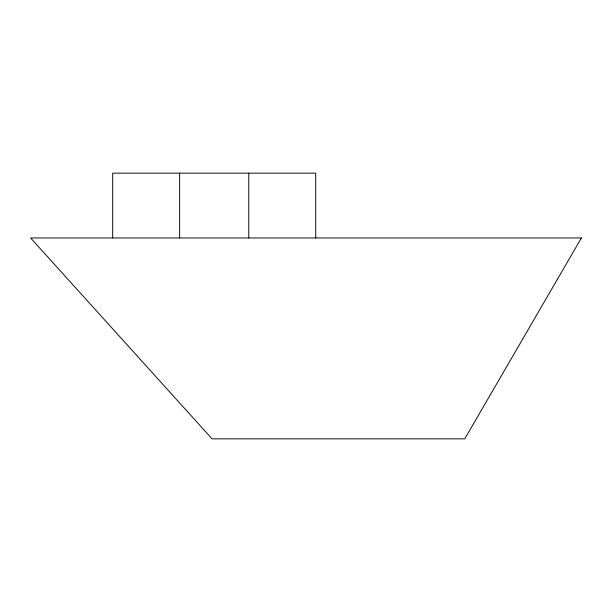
<?xml version="1.0" encoding="UTF-8"?>
<svg xmlns="http://www.w3.org/2000/svg" width="612" height="612" viewBox="0 0 612 612"><rect width="100%" height="100%" fill="white"/><g stroke="black" fill="none" stroke-linecap="round" stroke-linejoin="round"><path stroke-width="0.92" d="M315.723 237.961L315.723 173.158L112.677 173.158L112.677 237.961M248.763 173.158L248.763 237.961M179.637 173.158L179.637 237.961M581.4 237.961L464.76 438.842L212.043 438.842L30.6 237.961L581.4 237.961"/></g></svg>
